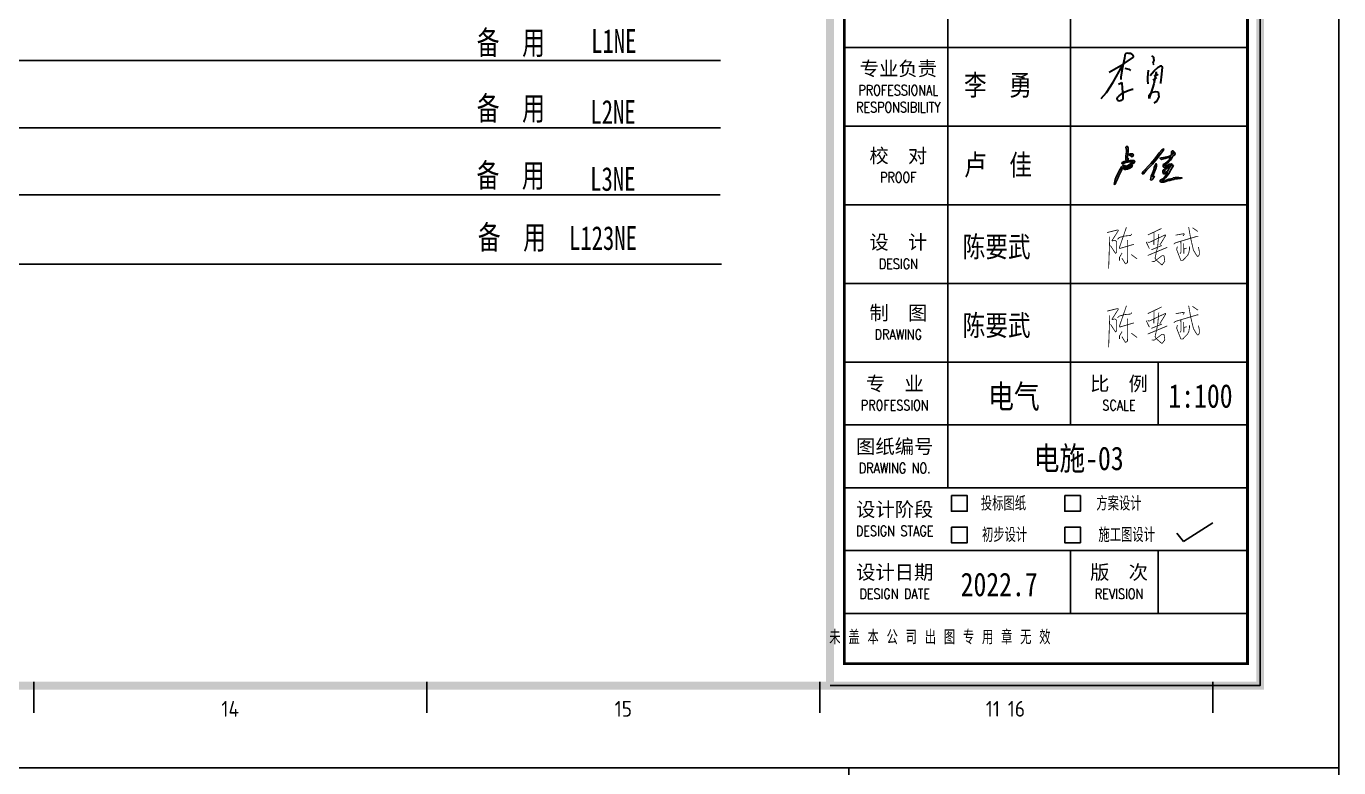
# Model space of a CAD drawing. Extents: x 815029915 to 815825525, y 579155098 to 579748855.
# Drawn here: x 815531082 to 815547777, y 579313337 to 579322773 of the extents above; entities that cross this region are included whole.
import ezdxf
from ezdxf.enums import TextEntityAlignment as Align

# ---------------------------------------------------------------- set-up
doc = ezdxf.new("R2010")
doc.units = 0
doc.header["$LTSCALE"] = 100
doc.header["$MEASUREMENT"] = 0
for name, color, linetype in [('PUB_TITLE', 4, 'Continuous'), ('TK', 7, 'Continuous'), ('wxf', 7, 'Continuous'), ('ZG-图号', 2, 'Continuous'), ('zm', 1, 'Continuous')]:
    doc.layers.add(name, color=color, linetype=linetype)
doc.layers.add('平面看线', color=175, linetype='Continuous', lineweight=9)
doc.styles.add('-宋体', font='', dxfattribs={"width": 0.8})
doc.styles.add('CCIAD-图框(标题项)', font='')
doc.styles.add('ISOCP', font='isocp.shx', dxfattribs={"bigfont": 'gbcbig.shx'})
doc.styles.add('STYLE2', font='')
doc.styles.add('基本字体', font='simplex.shx', dxfattribs={"height": 180, "bigfont": 'hztxt.shx'})
doc.styles.get('-宋体').set_extended_font_data('SimSun')
doc.styles.get('CCIAD-图框(标题项)').set_extended_font_data('SimHei')
doc.styles.get('STYLE2').set_extended_font_data('SimHei')

# ---------------------------------------------------------------- blocks, each defined once
blk = doc.blocks.new('CCIAD-TK-A2-图签')
at = {"layer": 'TK'}
for p, q in [((544.27, 121.63), (544.27, 51.63)), ((559.86, 121.63), (559.86, 51.63)), ((531.12, 91.63), (582.19, 91.63)), ((531.12, 91.63), (582.19, 91.63)), ((531.12, 81.63), (582.19, 81.63)), ((531.12, 81.63), (582.19, 81.63)), ((531.12, 71.63), (582.19, 71.63)), ((531.12, 71.63), (582.19, 71.63)), ((531.12, 61.63), (582.19, 61.63)), ((531.12, 61.63), (582.19, 61.63)), ((582.19, 51.63), (531.12, 51.63)), ((531.12, 51.63), (582.19, 51.63)), ((531.12, 51.63), (582.19, 51.63)), ((531.32, 51.63), (582.39, 51.63)), ((533.32, 51.63), (582.39, 51.63)), ((544.27, 51.63), (544.27, 35.63)), ((559.86, 51.63), (559.86, 43.63)), ((571.05, 51.63), (571.05, 43.63)), ((531.32, 43.63), (582.39, 43.63)), ((533.32, 43.63), (582.39, 43.63)), ((531.32, 35.63), (582.39, 35.63)), ((533.32, 35.63), (582.39, 35.63)), ((533.32, 35.63), (582.39, 35.63)), ((533.32, 35.63), (582.39, 35.63)), ((533.32, 35.63), (582.39, 35.63)), ((531.32, 27.63), (582.39, 27.63)), ((533.32, 27.63), (582.39, 27.63)), ((559.86, 27.63), (559.86, 19.63)), ((571.05, 27.63), (571.05, 19.63)), ((531.32, 19.63), (582.39, 19.63)), ((533.32, 19.63), (573.32, 19.63))]:
    blk.add_line(p, q, dxfattribs=at)
at = {"layer": 'TK', "const_width": 1}
blk.add_lwpolyline([(529.29, 10.46), (529.29, 410)], dxfattribs=at)
at = {"layer": 'TK'}
blk.add_lwpolyline([(529.29, 10.46), (584, 10.46), (584, 410)], dxfattribs=at)
at = {"layer": 'TK', "const_width": 0.347}
blk.add_lwpolyline([(531.12, 185.4), (582.39, 185.4), (582.39, 13.25), (531.12, 13.25)], close=True, dxfattribs=at)
at = {"layer": 'TK'}
for points in [[(544.74, 34.63), (546.74, 34.63), (546.74, 32.63), (544.74, 32.63)], [(559.15, 34.63), (561.15, 34.63), (561.15, 32.63), (559.15, 32.63)], [(544.74, 30.63), (546.74, 30.63), (546.74, 28.63), (544.74, 28.63)], [(559.15, 30.63), (561.15, 30.63), (561.15, 28.63), (559.15, 28.63)]]:
    blk.add_lwpolyline(points, close=True, dxfattribs=at)
at = {"layer": 'TK', "style": '基本字体', "width": 0.8}
for s, p in [('投标图纸', (551.35, 33.63)), ('方案设计  ', (567.03, 33.63)), ('初步设计', (551.5, 29.63)), ('施工图设计', (567.03, 29.63))]:
    blk.add_text(s, height=1.8, dxfattribs=at).set_placement(p, align=Align.MIDDLE_CENTER)
blk.add_text('未 盖 本 公 司 出 图 专 用 章 无 效', height=1.8, dxfattribs=at).set_placement((557.34, 16.61), align=Align.MIDDLE_RIGHT)
at = {"layer": 'TK', "char_height": 1.8, "attachment_point": 5, "style": '基本字体'}
for s, insert, width in [('{\\fSimHei|b0|i0|c134|p49;专业负责\\H1.615x;\\W0.8;\\P\\Fsimplex,hztxt|c134;\\H0.4472x;PROFESSIONAL RESPONSIBILITY}', (537.98, 86.63), 11.6), ('{\\fSimHei|b0|i0|c134|p49;校  对\\H1.167x;\\P\\Fsimplex,hztxt|c134;\\H0.6189x;\\W0.8;PROOF }', (537.98, 76.63), 11.6), ('{\\fSimHei|b0|i0|c134|p49;设  计\\H1.167x;\\P\\Fsimplex,hztxt|c134;\\H0.6189x;\\W0.8;DESIGN }', (537.98, 65.63), 11.6), ('{\\fSimHei|b0|i0|c134|p49;制  图\\H1.167x;\\P\\Fsimplex,hztxt|c134;\\H0.6189x;\\W0.8;DRAWING\\H1.3846x; }', (537.98, 56.63), 11.6), ('{\\fSimHei|b0|i0|c134|p49;专  业\\W0.8;\\P\\Fsimplex,hztxt|c134;\\H0.7222x;PROFESSION\\H1.3847x;  }', (537.52, 47.63), 11.6), ('{\\fSimHei|b0|i0|c134|p49;比  例\\W0.8;\\P\\Fsimplex,hztxt|c134;\\H0.7222x;SCALE }', (566.05, 47.63), 10), ('{\\fSimHei|b0|i0|c134|p49;图纸编号\\W0.8; \\P\\Fsimplex,hztxt|c134;\\H0.7222x;DRAWING NO.\\H1.3847x; }', (537.52, 39.63), 11.6), ('{\\fSimHei|b0|i0|c134|p49;设计阶段\\W0.8;\\P\\Fsimplex,hztxt|c134;\\H0.7222x;DESIGN STAGE}', (537.52, 31.63), 11.6), ('{\\fSimHei|b0|i0|c134|p49;设计日期\\fKaiTi_GB2312|b0|i0|c134|p49;\\H1.167x;\\P\\Fsimplex,hztxt|c134;\\H0.619x;\\W0.8;DESIGN DATE }', (537.52, 23.63), 11.6), ('{\\fSimHei|b0|i0|c134|p49;版  次\\Fsimplex,hztxt|c134;\\H0.7222x;\\W0.8;REVISION}', (566.05, 23.63), 10)]:
    blk.add_mtext(s, dxfattribs=dict(at, insert=insert, width=width))
blk = doc.blocks.new('李勇')
at = {"color": 7, "lineweight": 30}
for p, q in [((8807, 21758), (8786, 21661)), ((8793, 21684), (8925, 21772)), ((8813, 21791), (8807, 21758)), ((8816, 21811), (8813, 21791)), ((8825, 21818), (8816, 21811)), ((8843, 21821), (8825, 21818)), ((8865, 21819), (8843, 21821)), ((8885, 21817), (8865, 21819)), ((8900, 21808), (8885, 21817)), ((8913, 21799), (8900, 21808)), ((8923, 21784), (8913, 21799)), ((8925, 21772), (8923, 21784)), ((9153, 21787), (9178, 21772)), ((9173, 21710), (9169, 21690)), ((9180, 21730), (9173, 21710)), ((9178, 21772), (9178, 21758)), ((9178, 21758), (9180, 21730)), ((8612, 21581), (8793, 21684)), ((8664, 21451), (8741, 21589)), ((8741, 21589), (8791, 21683)), ((8775, 21599), (8763, 21517)), ((8786, 21661), (8775, 21599)), ((8813, 21633), (8863, 21620)), ((8863, 21620), (8886, 21601)), ((9106, 21557), (9100, 21511)), ((9109, 21606), (9106, 21557)), ((9136, 21536), (9186, 21596)), ((9169, 21690), (9183, 21676)), ((9210, 21586), (9183, 21433)), ((9186, 21596), (9237, 21643)), ((9186, 21529), (9235, 21556)), ((9237, 21643), (9268, 21661)), ((9281, 21553), (9265, 21446)), ((9268, 21661), (9282, 21661)), ((9288, 21642), (9281, 21553)), ((9282, 21661), (9288, 21642)), ((8579, 21323), (8664, 21451)), ((8731, 21428), (8773, 21448)), ((8763, 21517), (8763, 21493)), ((8763, 21493), (8763, 21487)), ((8773, 21448), (8781, 21373)), ((8781, 21373), (8789, 21299)), ((9100, 21511), (9103, 21474)), ((9103, 21474), (9104, 21438)), ((9104, 21438), (9104, 21430)), ((9167, 21375), (9135, 21288)), ((9183, 21433), (9167, 21375)), ((9173, 21478), (9218, 21511)), ((9265, 21446), (9264, 21436)), ((8510, 21243), (8579, 21323)), ((8716, 21247), (8725, 21261)), ((8718, 21225), (8716, 21247)), ((8731, 21217), (8718, 21225)), ((8725, 21261), (8743, 21278)), ((8746, 21211), (8731, 21217)), ((8743, 21278), (8763, 21295)), ((8765, 21219), (8746, 21211)), ((8763, 21295), (8803, 21326)), ((8786, 21235), (8765, 21219)), ((8789, 21299), (8786, 21235)), ((8803, 21326), (8854, 21346)), ((8854, 21346), (8905, 21363)), ((8905, 21363), (8921, 21363)), ((9121, 21286), (9147, 21320)), ((9124, 21245), (9121, 21286)), ((9135, 21288), (9124, 21245)), ((9147, 21320), (9206, 21334)), ((9214, 21207), (9196, 21195)), ((9206, 21334), (9239, 21332)), ((9234, 21242), (9214, 21207)), ((9244, 21267), (9234, 21242)), ((9239, 21332), (9244, 21267)), ((9196, 21195), (9181, 21186))]:
    blk.add_line(p, q, dxfattribs=at)
blk = doc.blocks.new('gadad23a')
at = {"layer": '平面看线', "const_width": 100}
for points in [[(129300, 115871), (130634, 116195, -0.1501237), (130663, 116193), (130711, 116175, -0.4769308), (130735, 116101), (129958, 114882, 0.703116), (130016, 114807), (130242, 114881, -0.1919007), (130279, 114878), (130443, 114800, -0.1668975), (130467, 114777), (130516, 114678, -0.1165205), (130522, 114655), (130522, 113410, -0.1346773), (130515, 113384), (130441, 113260, -0.556571), (130356, 113258), (129742, 114206)], [(130637, 115013), (130859, 115235, -0.129081), (130881, 115248), (131523, 115427), (132286, 115499, 0.1942363), (132319, 115516), (132460, 115681)], [(131775, 116553), (130868, 113925, 0.557185), (130922, 113859), (131024, 113872), (132727, 114378)], [(134479, 114648), (134686, 114623, 0.1412884), (134714, 114627), (136699, 115567, -0.745112), (136763, 115496), (136015, 114271)], [(137796, 114387), (137992, 114555, -0.1045325), (138010, 114565), (140768, 115393, -0.0730404), (140783, 115395), (140909, 115395)], [(138021, 115539), (139052, 115724, -0.4671351), (139111, 115675), (139111, 115641, -0.1600729), (139101, 115611), (138969, 115432)], [(139687, 116566), (139940, 115144), (140298, 113636, 0.0775412), (140304, 113622), (140692, 112978), (140816, 112838, 0.4800019), (140894, 112842), (141024, 113023, 0.1478168), (141034, 113050), (141049, 113447, 0.0599099), (141048, 113459), (140933, 114030)], [(131867, 114919), (131936, 114795, -0.1312243), (131942, 114770), (131913, 112094, -0.229929), (131893, 112055), (131700, 111906, -0.4442535), (131627, 111919), (131191, 112623)], [(135747, 114110), (135417, 112637, 0.1771644), (135421, 112603), (135517, 112420, 0.0932578), (135528, 112406), (136253, 111773, 0.4326837), (136325, 111780), (136642, 112193, 0.2022758), (136652, 112231), (136559, 112877, 0.3728163), (136509, 112920), (136309, 112920, 0.1620353), (136279, 112910), (135311, 112185, -0.1990793), (135274, 112176), (134997, 112216)], [(138254, 114091), (138160, 113731, 0.1568592), (138162, 113700), (138682, 112354, 0.3099536), (138729, 112322), (138920, 112322, 0.2045327), (138956, 112337), (139554, 112962, 0.0790878), (139563, 112975), (139695, 113250, 0.0646602), (139699, 113262), (139787, 113719, 0.0485105), (139788, 113729), (139786, 114121)], [(138698, 114771), (138706, 113365, -0.1495875), (138697, 113337), (138577, 113157)], [(131225, 113282), (130897, 112730, 0.1348415), (130890, 112705), (130890, 112304)]]:
    blk.add_lwpolyline(points, format="xyb", dxfattribs=at)
for points in [[(129652, 115349), (129508, 111282)], [(134496, 115562), (136247, 116397)], [(135290, 115941), (135254, 114307)], [(135890, 115676), (135747, 114110)], [(140164, 116488), (140870, 115997)], [(134283, 114674), (134692, 113831)], [(134480, 112953), (136969, 113988)], [(134932, 113672), (136284, 114227)], [(139055, 114503), (139079, 113173)], [(139069, 113773), (139433, 113888)], [(132390, 113071), (133122, 112524)]]:
    blk.add_lwpolyline(points, dxfattribs=at)
blk = doc.blocks.new('l')
at = {"layer": 'TK'}
blk.add_lwpolyline([(815463677, 579451444), (815463677, 579409444), (815547777, 579409444), (815547777, 579451444)], close=True, dxfattribs=at)

msp = doc.modelspace()

# ---------------------------------------------------------------- hatches: boundary and pattern name
h = msp.add_hatch(color=256)
h.paths.add_polyline_path([(815545164.7, 579321139), (815545156.9, 579321147.4), (815545117.5, 579321150.6), (815545112, 579321139.3), (815545113.3, 579321129.9), (815545122.7, 579321131.2), (815545140.8, 579321133.5), (815545138.8, 579321120.6), (815545138.8, 579321112.5), (815545156, 579321114.7), (815545161.5, 579321126.1)])
h.paths.add_polyline_path([(815545104.7, 579321083.8), (815545089.9, 579321090.3), (815545089.9, 579321109.3), (815545098.1, 579321176.8), (815545098.1, 579321223.7), (815545086.6, 579321245.2), (815545069.3, 579321235.3), (815545075.9, 579321194.9), (815545075.9, 579321174.3), (815545070.1, 579321122.5), (815545070.1, 579321104.3), (815545070.1, 579321083.8), (815545070.1, 579321067.3), (815545095.7, 579321072.2)])
h.paths.add_polyline_path([(815545181.8, 579321055), (815545168.9, 579321062.7), (815545154.4, 579321062.7), (815545125.3, 579321062.7), (815545083.3, 579321057.5), (815545047, 579321049.8), (815545020.6, 579321039.9), (815545014.4, 579321031.1), (815545022.1, 579321023.3), (815545032, 579321023.3), (815545047, 579321030.1), (815545070.9, 579321040.4), (815545098.4, 579321043), (815545147.6, 579321049.3), (815545159.5, 579321045.6), (815545149.7, 579321034.2), (815545131.5, 579321025.4), (815545096.3, 579321002.6), (815545071.4, 579320994.3), (815545046, 579320978.3), (815545033, 579320965.3), (815545039.8, 579320956.5), (815545054.3, 579320950.3), (815545069.3, 579320950.3), (815545092.3, 579320954.9), (815545109.8, 579320961.7), (815545128.4, 579320968.9), (815545141.9, 579320978.8), (815545150.7, 579320991.7), (815545152.8, 579321000), (815545144.8, 579321011.2), (815545138.3, 579321005.2), (815545129.6, 579320997.2), (815545125.3, 579320991.7), (815545116, 579320979.8), (815545098.9, 579320971.5), (815545081.8, 579320967.9), (815545061.5, 579320967.9), (815545054.8, 579320967.9), (815545059, 579320973.6), (815545081.8, 579320982.9), (815545101, 579320993.8), (815545117, 579321003.7), (815545139, 579321012.7), (815545152.3, 579321020.2), (815545172.6, 579321031.8), (815545177.7, 579321044.6)])
h.paths.add_polyline_path([(815545061.3, 579320993.3), (815545061.3, 579321000.1), (815545055.3, 579320998.9), (815545032.5, 579320999.5), (815545014.8, 579320983.9), (815544997.7, 579320955.9), (815544952.3, 579320863.7), (815544931.7, 579320821.7), (815544924.1, 579320778.3), (815544920.7, 579320759), (815544932.4, 579320764.2), (815544942.3, 579320785.8), (815544957, 579320817.4), (815544980.4, 579320868.2), (815545013.1, 579320938.9), (815545028, 579320969.9), (815545038.8, 579320980.6)])
h.paths.add_polyline_path([(815545452.6, 579321067.5), (815545549.4, 579321194.3), (815545551.1, 579321211), (815545527.7, 579321201.8), (815545495.1, 579321161.8), (815545439.2, 579321087.6), (815545385.8, 579321026.7), (815545284, 579320920.7), (815545277.3, 579320896.7), (815545294, 579320896.7), (815545309, 579320914.9), (815545332.4, 579320943.3), (815545408.3, 579321018.3)])
h.paths.add_polyline_path([(815545459.8, 579320992), (815545459.8, 579321013.4), (815545452.5, 579321025.4), (815545444.7, 579321010.2), (815545429.5, 579320979.3), (815545423.2, 579320945.3), (815545407.5, 579320902.9), (815545393.1, 579320864.1), (815545386.5, 579320840.6), (815545380.8, 579320820.3), (815545400.7, 579320814.4), (815545411.7, 579320824.8), (815545420.6, 579320844.7), (815545431.6, 579320863.6), (815545414.3, 579320854.7), (815545412.2, 579320865.7), (815545425.8, 579320899.2), (815545449.4, 579320963.6)])
h.paths.add_polyline_path([(815545695.6, 579321147.6), (815545693.5, 579321164.4), (815545685, 579321175.4), (815545669.3, 579321185.9), (815545658.2, 579321185.9), (815545650.8, 579321180.7), (815545650.8, 579321162.3), (815545650.8, 579321142.8), (815545644, 579321131.2), (815545623.2, 579321120.2), (815545590.8, 579321112.3), (815545548.1, 579321101.9), (815545518.7, 579321096.9), (815545503.2, 579321094.2), (815545513.8, 579321081.6), (815545519.1, 579321075.2), (815545571.4, 579321088.4), (815545638.5, 579321112.2), (815545638.5, 579321105.3), (815545619.5, 579321069.9), (815545568.2, 579321025.6), (815545560.3, 579321020.3), (815545544.9, 579321012.4), (815545544.9, 579321004.4), (815545544.9, 579320984.2), (815545551.3, 579320979.4), (815545573.5, 579320981.5), (815545592.5, 579320988.9), (815545617.4, 579320994.7), (815545603.1, 579320984.7), (815545588.3, 579320978.9), (815545570.8, 579320965.7), (815545553.4, 579320949.3), (815545541.2, 579320932.4), (815545538, 579320919), (815545542.8, 579320907), (815545547.1, 579320896.5), (815545565, 579320896.5), (815545577.7, 579320901.2), (815545596.8, 579320912.3), (815545588.3, 579320892.2), (815545578.3, 579320873.3), (815545560.8, 579320852.1), (815545548.6, 579320837.3), (815545520.6, 579320823), (815545507.4, 579320813), (815545504.8, 579320795), (815545518.5, 579320788.2), (815545551.8, 579320788.2), (815545578.8, 579320795), (815545600.5, 579320803.7), (815545627.9, 579320810.4), (815545654.5, 579320816.8), (815545677.6, 579320824.6), (815545692.9, 579320829.8), (815545724.7, 579320833.1), (815545750.1, 579320835.7), (815545762.2, 579320835.7), (815545783.9, 579320842.1), (815545780.2, 579320844.7), (815545743.7, 579320850), (815545699.3, 579320850), (815545672.3, 579320844.7), (815545661.2, 579320837.3), (815545640.6, 579320829.4), (815545614.7, 579320825.7), (815545584.1, 579320814.1), (815545557.6, 579320803), (815545531.4, 579320799.8), (815545531.4, 579320808.9), (815545545.5, 579320818.8), (815545561.9, 579320830.3), (815545574.5, 579320845.2), (815545595.7, 579320870.1), (815545614.7, 579320900.4), (815545631.8, 579320927.7), (815545642.5, 579320944.8), (815545664, 579320979.1), (815545670.3, 579320990.7), (815545674, 579320999.6), (815545663.4, 579321005.9), (815545646.6, 579320999.1), (815545627.3, 579320980.4), (815545616.3, 579320960.9), (815545606.1, 579320942.8), (815545599.2, 579320930.7), (815545577.6, 579320916.5), (815545561.3, 579320912.3), (815545561.3, 579320920.7), (815545566.6, 579320937.5), (815545584, 579320954.9), (815545599.8, 579320970.7), (815545615, 579320981.2), (815545623.8, 579320992.8), (815545640.8, 579321004.5), (815545653.9, 579321013.4), (815545653.9, 579321022.8), (815545636.6, 579321019.7), (815545618.7, 579321016.6), (815545597.9, 579321005.5), (815545580.3, 579321000.8), (815545566.6, 579320997.1), (815545566.6, 579321000.3), (815545578.8, 579321018.3), (815545598.6, 579321034.2), (815545616.6, 579321048.7), (815545639.2, 579321066.8), (815545648, 579321083.5), (815545660.3, 579321106.5), (815545669.3, 579321123.4), (815545687.1, 579321130.7)])
h.paths.add_polyline_path([(815545668.7, 579321143.4), (815545663.4, 579321148.4), (815545668.4, 579321167.6), (815545676.3, 579321165.3), (815545681, 579321158.7)], flags=16)

# ---------------------------------------------------------------- linework, layer by layer
for points in [[(815545069.3, 579321235.3), (815545075.9, 579321194.9), (815545075.9, 579321174.3), (815545070.1, 579321122.5), (815545070.1, 579321104.3), (815545070.1, 579321083.8), (815545070.1, 579321067.3), (815545095.7, 579321072.2), (815545104.7, 579321083.8), (815545089.9, 579321090.3), (815545089.9, 579321109.3), (815545098.1, 579321176.8), (815545098.1, 579321223.7), (815545086.6, 579321245.2)], [(815545117.5, 579321150.6), (815545156.9, 579321147.4), (815545164.7, 579321139), (815545161.5, 579321126.1), (815545156, 579321114.7), (815545138.8, 579321112.5), (815545138.8, 579321120.6), (815545140.8, 579321133.5), (815545122.7, 579321131.2), (815545113.3, 579321129.9), (815545112, 579321139.3)], [(815545549.4, 579321194.3), (815545452.6, 579321067.5), (815545408.3, 579321018.3), (815545332.4, 579320943.3), (815545309, 579320914.9), (815545294, 579320896.7), (815545277.3, 579320896.7), (815545284, 579320920.7), (815545385.8, 579321026.7), (815545439.2, 579321087.6), (815545495.1, 579321161.8), (815545527.7, 579321201.8), (815545551.1, 579321211)], [(815545518.7, 579321096.9), (815545548.1, 579321101.9), (815545590.8, 579321112.3), (815545623.2, 579321120.2), (815545644, 579321131.2), (815545650.8, 579321142.8), (815545650.8, 579321162.3), (815545650.8, 579321180.7), (815545658.2, 579321185.9), (815545669.3, 579321185.9), (815545685, 579321175.4), (815545693.5, 579321164.4), (815545695.6, 579321147.6), (815545687.1, 579321130.7), (815545669.3, 579321123.4), (815545660.3, 579321106.5), (815545648, 579321083.5), (815545639.2, 579321066.8), (815545616.6, 579321048.7), (815545598.6, 579321034.2), (815545578.8, 579321018.3), (815545566.6, 579321000.3), (815545566.6, 579320997.1), (815545580.3, 579321000.8), (815545597.9, 579321005.5), (815545618.7, 579321016.6), (815545636.6, 579321019.7), (815545653.9, 579321022.8), (815545653.9, 579321013.4), (815545640.8, 579321004.5), (815545623.8, 579320992.8), (815545615, 579320981.2), (815545599.8, 579320970.7), (815545584, 579320954.9), (815545566.6, 579320937.5), (815545561.3, 579320920.7), (815545561.3, 579320912.3), (815545577.6, 579320916.5), (815545599.2, 579320930.7), (815545606.1, 579320942.8), (815545616.3, 579320960.9), (815545627.3, 579320980.4), (815545646.6, 579320999.1), (815545663.4, 579321005.9), (815545674, 579320999.6), (815545670.3, 579320990.7), (815545664, 579320979.1), (815545642.5, 579320944.8), (815545631.8, 579320927.7), (815545614.7, 579320900.4), (815545595.7, 579320870.1), (815545574.5, 579320845.2), (815545561.9, 579320830.3), (815545545.5, 579320818.8), (815545531.4, 579320808.9), (815545531.4, 579320799.8), (815545557.6, 579320803), (815545584.1, 579320814.1), (815545614.7, 579320825.7), (815545640.6, 579320829.4), (815545661.2, 579320837.3), (815545672.3, 579320844.7), (815545699.3, 579320850), (815545743.7, 579320850), (815545780.2, 579320844.7), (815545783.9, 579320842.1), (815545762.2, 579320835.7), (815545750.1, 579320835.7), (815545724.7, 579320833.1), (815545692.9, 579320829.8), (815545677.6, 579320824.6), (815545654.5, 579320816.8), (815545627.9, 579320810.4), (815545600.5, 579320803.7), (815545578.8, 579320795), (815545551.8, 579320788.2), (815545518.5, 579320788.2), (815545504.8, 579320795), (815545507.4, 579320813), (815545520.6, 579320823), (815545548.6, 579320837.3), (815545560.8, 579320852.1), (815545578.3, 579320873.3), (815545588.3, 579320892.2), (815545596.8, 579320912.3), (815545577.7, 579320901.2), (815545565, 579320896.5), (815545547.1, 579320896.5), (815545542.8, 579320907), (815545538, 579320919), (815545541.2, 579320932.4), (815545553.4, 579320949.3), (815545570.8, 579320965.7), (815545588.3, 579320978.9), (815545603.1, 579320984.7), (815545617.4, 579320994.7), (815545592.5, 579320988.9), (815545573.5, 579320981.5), (815545551.3, 579320979.4), (815545544.9, 579320984.2), (815545544.9, 579321004.4), (815545544.9, 579321012.4), (815545560.3, 579321020.3), (815545568.2, 579321025.6), (815545619.5, 579321069.9), (815545638.5, 579321105.3), (815545638.5, 579321112.2), (815545571.4, 579321088.4), (815545519.1, 579321075.2), (815545513.8, 579321081.6), (815545503.2, 579321094.2)], [(815545668.4, 579321167.6), (815545663.4, 579321148.4), (815545668.7, 579321143.4), (815545681, 579321158.7), (815545676.3, 579321165.3)], [(815545055.3, 579320998.9), (815545032.5, 579320999.5), (815545014.8, 579320983.9), (815544997.7, 579320955.9), (815544952.3, 579320863.7), (815544931.7, 579320821.7), (815544924.1, 579320778.3), (815544920.7, 579320759), (815544932.4, 579320764.2), (815544942.3, 579320785.8), (815544957, 579320817.4), (815544980.4, 579320868.2), (815545013.1, 579320938.9), (815545028, 579320969.9), (815545038.8, 579320980.6), (815545061.3, 579320993.3), (815545061.3, 579321000.1)], [(815545020.6, 579321039.9), (815545047, 579321049.8), (815545083.3, 579321057.5), (815545125.3, 579321062.7), (815545154.4, 579321062.7), (815545168.9, 579321062.7), (815545181.8, 579321055), (815545177.7, 579321044.6), (815545172.6, 579321031.8), (815545152.3, 579321020.2), (815545139, 579321012.7), (815545117, 579321003.7), (815545101, 579320993.8), (815545081.8, 579320982.9), (815545059, 579320973.6), (815545054.8, 579320967.9), (815545061.5, 579320967.9), (815545081.8, 579320967.9), (815545098.9, 579320971.5), (815545116, 579320979.8), (815545125.3, 579320991.7), (815545129.6, 579320997.2), (815545138.3, 579321005.2), (815545144.8, 579321011.2), (815545152.8, 579321000), (815545150.7, 579320991.7), (815545141.9, 579320978.8), (815545128.4, 579320968.9), (815545109.8, 579320961.7), (815545092.3, 579320954.9), (815545069.3, 579320950.3), (815545054.3, 579320950.3), (815545039.8, 579320956.5), (815545033, 579320965.3), (815545046, 579320978.3), (815545071.4, 579320994.3), (815545096.3, 579321002.6), (815545131.5, 579321025.4), (815545149.7, 579321034.2), (815545159.5, 579321045.6), (815545147.6, 579321049.3), (815545098.4, 579321043), (815545070.9, 579321040.4), (815545047, 579321030.1), (815545032, 579321023.3), (815545022.1, 579321023.3), (815545014.4, 579321031.1)], [(815545444.7, 579321010.2), (815545429.5, 579320979.3), (815545423.2, 579320945.3), (815545407.5, 579320902.9), (815545393.1, 579320864.1), (815545386.5, 579320840.6), (815545380.8, 579320820.3), (815545400.7, 579320814.4), (815545411.7, 579320824.8), (815545420.6, 579320844.7), (815545431.6, 579320863.6), (815545414.3, 579320854.7), (815545412.2, 579320865.7), (815545425.8, 579320899.2), (815545449.4, 579320963.6), (815545459.8, 579320992), (815545459.8, 579321013.4), (815545452.5, 579321025.4)]]:
    msp.add_lwpolyline(points, close=True)
at = {"layer": 'TK'}
for p, q in [((815531177.3, 579314428.5), (815531177.3, 579314037.2)), ((815536177.3, 579314428.5), (815536177.3, 579314037.2)), ((815541177.3, 579314428.5), (815541177.3, 579314037.2)), ((815546177.3, 579314428.5), (815546177.3, 579314037.2))]:
    msp.add_line(p, q, dxfattribs=at)
msp.add_lwpolyline([(815463677.3, 579355337.2), (815463677.3, 579313337.2), (815547777.3, 579313337.2), (815547777.3, 579355337.2)], close=True, dxfattribs=at)
at = {"layer": 'TK', "const_width": 100}
msp.add_lwpolyline([(815466177.3, 579314382.9), (815466177.3, 579354337.2), (815546777.3, 579354337.2), (815546777.3, 579314382.9)], close=True, dxfattribs=at)
at = {"layer": 'wxf', "color": 7}
for p, q in [((815528736.2, 579322335, 11652.4), (815539914.8, 579322335, 11652.4)), ((815528733.7, 579321481.3, 11652.4), (815539912.2, 579321481.3, 11652.4)), ((815528731.1, 579320627.7, 11652.4), (815539909.7, 579320627.7, 11652.4)), ((815528747.4, 579319747.3, 11652.4), (815539926, 579319747.3, 11652.4))]:
    msp.add_line(p, q, dxfattribs=at)
at = {"layer": 'zm'}
for p, q in [((815545800.5, 579316217.5), (815546175.1, 579316452.4)), ((815545719.8, 579316320.3), (815545800.5, 579316217.5))]:
    msp.add_line(p, q, dxfattribs=at)
at = {"layer": 'zm', "color": 1}
msp.add_lwpolyline([(815541546.3, 579307283.6), (815547777.3, 579307283.6), (815547777.3, 579313337.2), (815541546.3, 579313337.2)], close=True, dxfattribs=at)

# ---------------------------------------------------------------- block references
msp.add_blockref('李勇', (815536243.3, 579300608.2))
at = {"xscale": 0.1, "yscale": 0.1, "zscale": 0.1}
for p in [(815531899.4, 579308560.5), (815531899.4, 579307560.5)]:
    msp.add_blockref('gadad23a', p, dxfattribs=at)
at = {"layer": 'TK', "xscale": 100, "yscale": 100, "zscale": 100}
msp.add_blockref('CCIAD-TK-A2-图签', (815488377.3, 579313337.2), dxfattribs=at)
at = {"layer": 'zm', "color": 1}
msp.add_blockref('l', (0, -96107.3), dxfattribs=at)

# ---------------------------------------------------------------- texts
at = {"layer": 'PUB_TITLE', "style": 'CCIAD-图框(标题项)', "width": 0.8}
for s, p in [('李  勇', (815543010.6, 579321891.7)), ('卢  佳', (815543010.6, 579320876.5)), ('陈要武', (815542994.1, 579319834.3)), ('陈要武', (815542994.1, 579318834.3))]:
    msp.add_text(s, height=264, dxfattribs=at).set_placement(p)
at = {"layer": 'TK', "style": 'ISOCP'}
for s, p in [('14', (815533677.3, 579314087.2)), ('15', (815538677.3, 579314087.2)), ('11', (815543377.3, 579314087.2)), ('16', (815543677.3, 579314087.2))]:
    msp.add_text(s, height=200, dxfattribs=at).set_placement(p, align=Align.MIDDLE)
at = {"layer": 'ZG-图号', "style": '-宋体', "width": 0.8}
msp.add_text('电施-03', height=300, dxfattribs=at).set_placement((815544469.2, 579317280), align=Align.MIDDLE)
at = {"layer": 'zm', "style": '-宋体', "width": 0.7}
for s, p in [('备  用', (815536813.6, 579322412.8, 11790)), ('L1NE', (815538268.1, 579322433.4, 11790)), ('备  用', (815536813.6, 579321577.9, 11790)), ('L2NE', (815538258.6, 579321532.1, 11790)), ('备  用', (815536811.1, 579320724.3, 11790)), ('L3NE', (815538256, 579320678.5, 11790)), ('备  用', (815536827.1, 579319936.3, 11790)), ('L123NE', (815537986.4, 579319926.6, 11790))]:
    msp.add_text(s, height=302.36, dxfattribs=at).set_placement(p)
at = {"layer": 'zm', "ltscale": 10, "style": 'STYLE2', "width": 0.8}
for s, p in [('电气', (815543645.8, 579318066.4)), ('1:100', (815546018.6, 579318066.4)), ('2022.7', (815543457.7, 579315667.7))]:
    msp.add_text(s, height=300, dxfattribs=at).set_placement(p, align=Align.MIDDLE)

doc.saveas('drawing.dxf')
